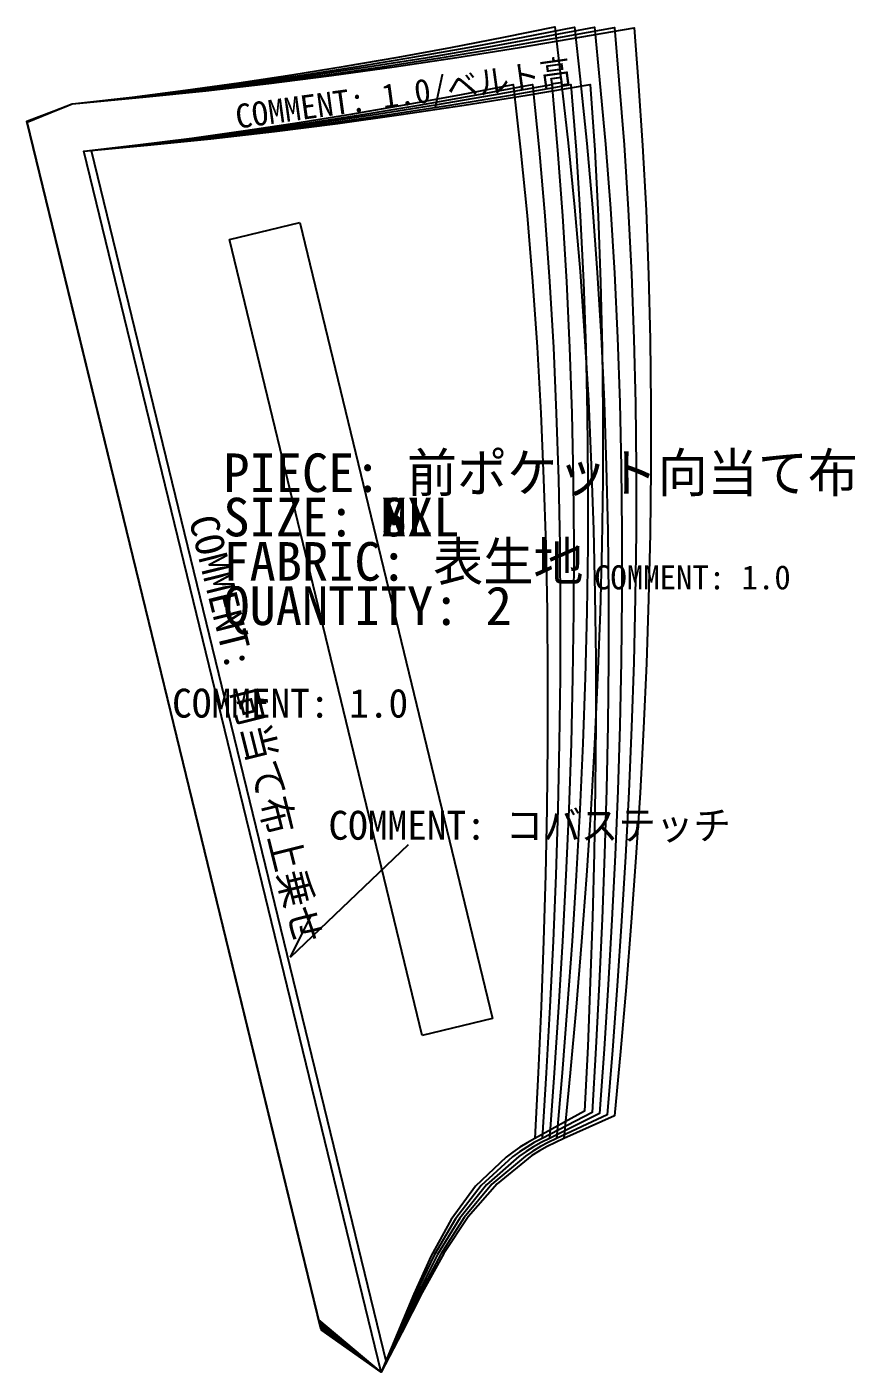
# Model space of a CAD drawing. Header units: metres. Extents: x 0 to 2419, y 20 to 1532.
# Drawn here: x 290.4 to 462.2, y 962.6 to 1241.7 of the extents above; entities that cross this region are included whole.
import ezdxf

# ---------------------------------------------------------------- set-up
doc = ezdxf.new("R2010")
doc.units = ezdxf.units.M

# ---------------------------------------------------------------- blocks, each defined once
blk = doc.blocks.new('P0071_04')
at = {"layer": '1'}
for p, q in [((13.312, 253.4644), (74.54, 2.0298)), ((42.0557, 235.0132), (56.6304, 238.5425)), ((56.6304, 238.5425), (96.5957, 73.3809)), ((82.0107, 69.8511), (42.0557, 235.0132)), ((54.7007, 86.0664), (79.1948, 109.4932)), ((54.7007, 86.0664), (59.1274, 95.0332)), ((96.5957, 73.3809), (82.0107, 69.8511))]:
    blk.add_line(p, q, dxfattribs=at)
for points in [[(60.5601, 10.8354), (0, 259.5259), (8.1924, 262.6519), (9.4155, 263.1255), (10.7192, 263.2676), (21.8096, 264.5425), (32.8843, 265.9492), (43.9419, 267.4844), (54.9805, 269.145), (65.9995, 270.9282), (76.9961, 272.8306), (87.9702, 274.8491), (98.9189, 276.981), (109.5083, 279.0991), (110.8076, 268.3784), (112.3213, 255.0518), (113.6396, 241.708), (114.7695, 228.3481), (115.7188, 214.9751), (116.4946, 201.5903), (117.1045, 188.1953), (117.5557, 174.793), (117.856, 161.3848), (118.0122, 147.9722), (118.0322, 134.5581), (117.9233, 121.1436), (117.6934, 107.7305), (117.3491, 94.3218), (116.8984, 80.9185), (116.3481, 67.5229), (115.7065, 54.1367), (105.3936, 48.4531), (103.8091, 47.5806), (102.2886, 46.6479), (100.8291, 45.6577), (99.4292, 44.6113), (93.1035, 38.5825), (88.02, 31.6831), (83.8481, 24.1436), (80.2559, 16.1958), (76.9136, 8.0708), (73.4902, 0), (60.5601, 10.8354)], [(73.4902, 0), (11.8022, 253.3262), (23.0029, 254.6138), (34.1875, 256.0347), (45.3555, 257.585), (56.5044, 259.2617), (67.6328, 261.0625), (78.7393, 262.9834), (89.8223, 265.022), (100.8804, 267.1753), (102.4229, 253.5693), (103.7593, 239.9453), (104.8984, 226.3047), (105.8477, 212.6504), (106.6152, 198.9834), (107.2095, 185.3071), (107.6387, 171.6226), (107.9102, 157.9321), (108.0327, 144.2383), (108.0142, 130.543), (107.8628, 116.8477), (107.5864, 103.1553), (107.1934, 89.4678), (106.6914, 75.7866), (106.0889, 62.1143), (105.3936, 48.4531), (103.8091, 47.5806), (102.2886, 46.6479), (100.8296, 45.6577), (99.4292, 44.6113), (93.104, 38.5825), (88.0205, 31.6831), (83.8481, 24.1436), (80.2563, 16.1958), (76.9136, 8.0708), (73.4902, 0)]]:
    blk.add_lwpolyline(points, dxfattribs=at)
for s, height, rotation, p in [('COMMENT: 1.0/ベルト高', 5, 7.8755, (43.6479, 257.9697)), ('COMMENT: 向当て布上乗せ', 6, 283.984, (33.5776, 176.9316))]:
    blk.add_text(s, height=height, rotation=rotation, dxfattribs=at).set_placement(p)
for s, height, p in [('PIECE: 前ポケット向当て布', 8, (40.7505, 182.6016)), ('SIZE: S', 8, (40.7505, 173.4016)), ('FABRIC: 表生地', 8, (40.7505, 164.2016)), ('COMMENT: 1.0', 5, (117.6665, 162.4033)), ('QUANTITY: 2', 8, (40.7505, 155.0016)), ('COMMENT: 1.0', 6, (30.1313, 135.79)), ('COMMENT: コバステッチ', 6, (62.5693, 110.4551))]:
    blk.add_text(s, height=height, dxfattribs=at).set_placement(p)
blk = doc.blocks.new('P0072_05')
at = {"layer": '1'}
for p, q in [((13.312, 253.4644), (74.54, 2.0298)), ((42.0557, 235.0132), (56.6304, 238.5425)), ((56.6304, 238.5425), (96.5957, 73.3809)), ((82.0107, 69.8511), (42.0557, 235.0132)), ((54.7007, 86.0664), (79.1948, 109.4932)), ((54.7007, 86.0664), (59.1274, 95.0332)), ((96.5957, 73.3809), (82.0107, 69.8511))]:
    blk.add_line(p, q, dxfattribs=at)
for points in [[(60.6992, 10.2637), (0.0142, 259.4678), (8.1318, 262.6284), (9.4136, 263.1343), (10.7842, 263.2744), (22.374, 264.5303), (33.9487, 265.9238), (45.5063, 267.4517), (57.0454, 269.1104), (68.5645, 270.897), (80.0615, 272.8086), (91.5347, 274.8418), (102.9829, 276.9937), (113.6382, 279.0527), (114.8208, 268.2651), (116.1826, 254.9155), (117.3486, 241.5513), (118.3262, 228.1729), (119.1226, 214.7837), (119.7451, 201.3843), (120.2012, 187.9771), (120.499, 174.564), (120.645, 161.147), (120.6475, 147.7271), (120.5137, 134.3071), (120.2505, 120.8882), (119.8662, 107.4731), (119.3677, 94.0625), (118.7622, 80.6592), (118.0581, 67.2646), (117.2622, 53.8804), (106.8936, 48.4531), (105.2676, 47.6025), (103.7051, 46.689), (102.2041, 45.7163), (100.7612, 44.6855), (94.2158, 38.708), (88.9111, 31.8198), (84.5166, 24.2632), (80.7017, 16.2798), (77.1367, 8.1113), (73.4902, 0), (60.6992, 10.2637)], [(73.4902, 0), (11.8022, 253.3262), (23.5029, 254.5942), (35.188, 256.0005), (46.856, 257.543), (58.5049, 259.2173), (70.1333, 261.021), (81.7402, 262.9507), (93.3228, 265.0029), (104.8804, 267.1753), (106.2671, 253.5552), (107.4478, 239.9185), (108.4302, 226.2686), (109.2236, 212.6064), (109.835, 198.9341), (110.2729, 185.2539), (110.5454, 171.5679), (110.6606, 157.8779), (110.627, 144.1855), (110.4517, 130.4937), (110.144, 116.8037), (109.7109, 103.1177), (109.1616, 89.4375), (108.5034, 75.7651), (107.7446, 62.103), (106.8936, 48.4531), (105.2676, 47.6025), (103.7051, 46.689), (102.2041, 45.7163), (100.7612, 44.6855), (94.2158, 38.708), (88.9111, 31.8198), (84.5166, 24.2632), (80.7021, 16.2798), (77.1367, 8.1113), (73.4902, 0)]]:
    blk.add_lwpolyline(points, dxfattribs=at)
for s, height, rotation, p in [('COMMENT: 1.0/ベルト高', 5, 7.8755, (43.6479, 257.9697)), ('COMMENT: 向当て布上乗せ', 6, 283.984, (33.5776, 176.9316))]:
    blk.add_text(s, height=height, rotation=rotation, dxfattribs=at).set_placement(p)
for s, height, p in [('PIECE: 前ポケット向当て布', 8, (40.7505, 182.6016)), ('SIZE: M', 8, (40.7505, 173.4016)), ('FABRIC: 表生地', 8, (40.7505, 164.2016)), ('COMMENT: 1.0', 5, (117.6665, 162.4033)), ('QUANTITY: 2', 8, (40.7505, 155.0016)), ('COMMENT: 1.0', 6, (30.1313, 135.79)), ('COMMENT: コバステッチ', 6, (62.5693, 110.4551))]:
    blk.add_text(s, height=height, dxfattribs=at).set_placement(p)
blk = doc.blocks.new('P0073_06')
at = {"layer": '1'}
for p, q in [((13.312, 253.4644), (74.54, 2.0298)), ((42.0557, 235.0132), (56.6304, 238.5425)), ((56.6304, 238.5425), (96.5957, 73.3809)), ((82.0107, 69.8511), (42.0557, 235.0132)), ((54.7007, 86.0664), (79.1948, 109.4932)), ((54.7007, 86.0664), (59.1274, 95.0332)), ((96.5957, 73.3809), (82.0107, 69.8511))]:
    blk.add_line(p, q, dxfattribs=at)
for points in [[(60.8276, 9.7354), (0.0269, 259.4146), (8.0757, 262.606), (9.4116, 263.1426), (10.8442, 263.2803), (22.9341, 264.5171), (35.0088, 265.897), (47.0664, 267.4175), (59.1055, 269.0742), (71.1245, 270.8647), (83.1211, 272.7856), (95.0942, 274.8335), (107.042, 277.0049), (117.7676, 279.0107), (118.8325, 268.1514), (120.0425, 254.7803), (121.0562, 241.3955), (121.8809, 228), (122.5239, 214.5947), (122.9932, 201.1821), (123.2959, 187.7632), (123.4395, 174.3403), (123.4316, 160.9146), (123.2798, 147.4888), (122.9917, 134.0635), (122.5742, 120.6416), (122.0356, 107.2241), (121.3828, 93.813), (120.623, 80.4102), (119.7646, 67.0176), (118.8145, 53.6362), (108.3936, 48.4531), (106.7261, 47.624), (105.1221, 46.7305), (103.5786, 45.7749), (102.0933, 44.7598), (95.3276, 38.833), (89.8018, 31.9565), (85.1851, 24.3828), (81.1479, 16.3643), (77.3594, 8.1523), (73.4902, 0), (60.8276, 9.7354)], [(73.4902, 0), (11.8022, 253.3262), (24.0024, 254.5742), (36.188, 255.9668), (48.356, 257.501), (60.5054, 259.1729), (72.6343, 260.9795), (84.7407, 262.9175), (96.8232, 264.9839), (108.8804, 267.1753), (110.1113, 253.5405), (111.1357, 239.8921), (111.9624, 226.2324), (112.5991, 212.5625), (113.0542, 198.8848), (113.3359, 185.2012), (113.4521, 171.5132), (113.4106, 157.8232), (113.2207, 144.1328), (112.8892, 130.4443), (112.4248, 116.7593), (111.8354, 103.0796), (111.1299, 89.4072), (110.3154, 75.7441), (109.4004, 62.0918), (108.3936, 48.4531), (106.7266, 47.624), (105.1221, 46.7305), (103.5786, 45.7749), (102.0933, 44.7598), (95.3276, 38.833), (89.8018, 31.9565), (85.1851, 24.3828), (81.1479, 16.3643), (77.3599, 8.1523), (73.4902, 0)]]:
    blk.add_lwpolyline(points, dxfattribs=at)
for s, height, rotation, p in [('COMMENT: 1.0/ベルト高', 5, 7.8755, (43.6479, 257.9697)), ('COMMENT: 向当て布上乗せ', 6, 283.984, (33.5776, 176.9316))]:
    blk.add_text(s, height=height, rotation=rotation, dxfattribs=at).set_placement(p)
for s, height, p in [('PIECE: 前ポケット向当て布', 8, (40.7505, 182.6016)), ('SIZE: L', 8, (40.7505, 173.4016)), ('FABRIC: 表生地', 8, (40.7505, 164.2016)), ('COMMENT: 1.0', 5, (117.6665, 162.4033)), ('QUANTITY: 2', 8, (40.7505, 155.0016)), ('COMMENT: 1.0', 6, (30.1313, 135.79)), ('COMMENT: コバステッチ', 6, (62.5693, 110.4551))]:
    blk.add_text(s, height=height, dxfattribs=at).set_placement(p)
blk = doc.blocks.new('P0074_07')
at = {"layer": '1'}
for p, q in [((13.312, 253.4644), (74.54, 2.0298)), ((42.0557, 235.0132), (56.6304, 238.5425)), ((56.6304, 238.5425), (96.5957, 73.3809)), ((82.0107, 69.8511), (42.0557, 235.0132)), ((54.7007, 86.0664), (79.1948, 109.4932)), ((54.7007, 86.0664), (59.1274, 95.0332)), ((96.5957, 73.3809), (82.0107, 69.8511))]:
    blk.add_line(p, q, dxfattribs=at)
for points in [[(60.9463, 9.2466), (0.0391, 259.3657), (8.0244, 262.5854), (9.4097, 263.1504), (10.8994, 263.2852), (23.4888, 264.5029), (36.0635, 265.8696), (48.6216, 267.3823), (61.1606, 269.0376), (73.6797, 270.8315), (86.1763, 272.7617), (98.6494, 274.8237), (111.0962, 277.0146), (121.8965, 278.9731), (122.8428, 268.0376), (123.9004, 254.6445), (124.7617, 241.2407), (125.4331, 227.8281), (125.9233, 214.4077), (126.2388, 200.9814), (126.3877, 187.5518), (126.3774, 174.1191), (126.2153, 160.686), (125.9097, 147.2539), (125.4668, 133.8242), (124.895, 120.3994), (124.2017, 106.9805), (123.394, 93.5688), (122.4805, 80.167), (121.4673, 66.7764), (120.3628, 53.3984), (109.8936, 48.4531), (108.1851, 47.646), (106.5391, 46.772), (104.9536, 45.834), (103.4258, 44.834), (96.4399, 38.958), (90.6924, 32.0933), (85.854, 24.5024), (81.5938, 16.4482), (77.5825, 8.1929), (73.4902, 0), (60.9463, 9.2466)], [(73.4902, 0), (11.8022, 253.3262), (24.5024, 254.5542), (37.1875, 255.9331), (49.856, 257.459), (62.5054, 259.1284), (75.1348, 260.938), (87.7412, 262.8848), (100.3237, 264.9648), (112.8804, 267.1753), (113.9551, 253.5264), (114.8237, 239.8657), (115.4946, 226.1958), (115.9751, 212.5186), (116.2739, 198.8354), (116.3989, 185.1479), (116.3589, 171.4585), (116.1611, 157.7686), (115.814, 144.0801), (115.3262, 130.395), (114.7056, 116.7148), (113.96, 103.0415), (113.0977, 89.377), (112.1274, 75.7227), (111.0566, 62.0811), (109.8936, 48.4531), (108.1851, 47.646), (106.5391, 46.772), (104.9536, 45.834), (103.4258, 44.834), (96.4399, 38.958), (90.6924, 32.0933), (85.854, 24.5024), (81.5938, 16.4482), (77.5825, 8.1929), (73.4902, 0)]]:
    blk.add_lwpolyline(points, dxfattribs=at)
for s, height, rotation, p in [('COMMENT: 1.0/ベルト高', 5, 7.8755, (43.6479, 257.9697)), ('COMMENT: 向当て布上乗せ', 6, 283.984, (33.5776, 176.9316))]:
    blk.add_text(s, height=height, rotation=rotation, dxfattribs=at).set_placement(p)
for s, height, p in [('PIECE: 前ポケット向当て布', 8, (40.7505, 182.6016)), ('SIZE: XL', 8, (40.7505, 173.4016)), ('FABRIC: 表生地', 8, (40.7505, 164.2016)), ('COMMENT: 1.0', 5, (117.6665, 162.4033)), ('QUANTITY: 2', 8, (40.7505, 155.0016)), ('COMMENT: 1.0', 6, (30.1313, 135.79)), ('COMMENT: コバステッチ', 6, (62.5693, 110.4551))]:
    blk.add_text(s, height=height, dxfattribs=at).set_placement(p)
blk = doc.blocks.new('P0075_08')
at = {"layer": '1'}
for p, q in [((13.312, 253.4644), (74.54, 2.0298)), ((42.0557, 235.0132), (56.6304, 238.5425)), ((56.6304, 238.5425), (96.5957, 73.3809)), ((82.0107, 69.8511), (42.0557, 235.0132)), ((54.7007, 86.0664), (79.1948, 109.4932)), ((54.7007, 86.0664), (59.1274, 95.0332)), ((96.5957, 73.3809), (82.0107, 69.8511))]:
    blk.add_line(p, q, dxfattribs=at)
for points in [[(61.0571, 8.793), (0.0498, 259.3208), (7.9771, 262.5659), (9.4077, 263.1582), (10.9502, 263.29), (24.0396, 264.4883), (37.1143, 265.8413), (50.1724, 267.3467), (63.2119, 268.9995), (76.231, 270.7979), (89.2275, 272.7368), (102.2002, 274.8135), (115.1465, 277.0239), (126.0254, 278.939), (126.8521, 267.9238), (127.7573, 254.5098), (128.4653, 241.0874), (128.9839, 227.6582), (129.3203, 214.2231), (129.4824, 200.7847), (129.4775, 187.3442), (129.313, 173.9028), (128.9971, 160.4629), (128.5366, 147.0254), (127.9395, 133.5923), (127.2129, 120.1646), (126.3652, 106.7446), (125.4028, 93.334), (124.3345, 79.9336), (123.167, 66.5454), (121.9082, 53.1714), (111.3936, 48.4531), (109.6436, 47.668), (107.9556, 46.8135), (106.3281, 45.8926), (104.7578, 44.9082), (97.5518, 39.083), (91.5835, 32.23), (86.5225, 24.6221), (82.0396, 16.5322), (77.8057, 8.2339), (73.4902, 0), (61.0571, 8.793)], [(73.4902, 0), (11.8022, 253.3262), (25.0024, 254.5342), (38.1875, 255.8989), (51.356, 257.417), (64.5059, 259.084), (77.6353, 260.8965), (90.7422, 262.8521), (103.8242, 264.9458), (116.8804, 267.1753), (117.7993, 253.5117), (118.5122, 239.8394), (119.0264, 226.1597), (119.3511, 212.4746), (119.4937, 198.7856), (119.4624, 185.0947), (119.2656, 171.4038), (118.9111, 157.7139), (118.4077, 144.0273), (117.7637, 130.3457), (116.9863, 116.6704), (116.0845, 103.0034), (115.0659, 89.3467), (113.9395, 75.7017), (112.7124, 62.0698), (111.3936, 48.4531), (109.6436, 47.668), (107.9561, 46.8135), (106.3281, 45.8926), (104.7578, 44.9082), (97.5518, 39.083), (91.5835, 32.23), (86.5225, 24.6221), (82.04, 16.5322), (77.8057, 8.2339), (73.4902, 0)]]:
    blk.add_lwpolyline(points, dxfattribs=at)
for s, height, rotation, p in [('COMMENT: 1.0/ベルト高', 5, 7.8755, (43.6479, 257.9697)), ('COMMENT: 向当て布上乗せ', 6, 283.984, (33.5776, 176.9316))]:
    blk.add_text(s, height=height, rotation=rotation, dxfattribs=at).set_placement(p)
for s, height, p in [('PIECE: 前ポケット向当て布', 8, (40.7505, 182.6016)), ('SIZE: XXL', 8, (40.7505, 173.4016)), ('FABRIC: 表生地', 8, (40.7505, 164.2016)), ('COMMENT: 1.0', 5, (117.6665, 162.4033)), ('QUANTITY: 2', 8, (40.7505, 155.0016)), ('COMMENT: 1.0', 6, (30.1313, 135.79)), ('COMMENT: コバステッチ', 6, (62.5693, 110.4551))]:
    blk.add_text(s, height=height, dxfattribs=at).set_placement(p)

msp = doc.modelspace()

# ---------------------------------------------------------------- block references
at = {"layer": '1'}
for name in ['P0071_04', 'P0072_05', 'P0073_06', 'P0074_07', 'P0075_08']:
    msp.add_blockref(name, (290.4121, 962.6133), dxfattribs=at)

doc.saveas('drawing.dxf')
